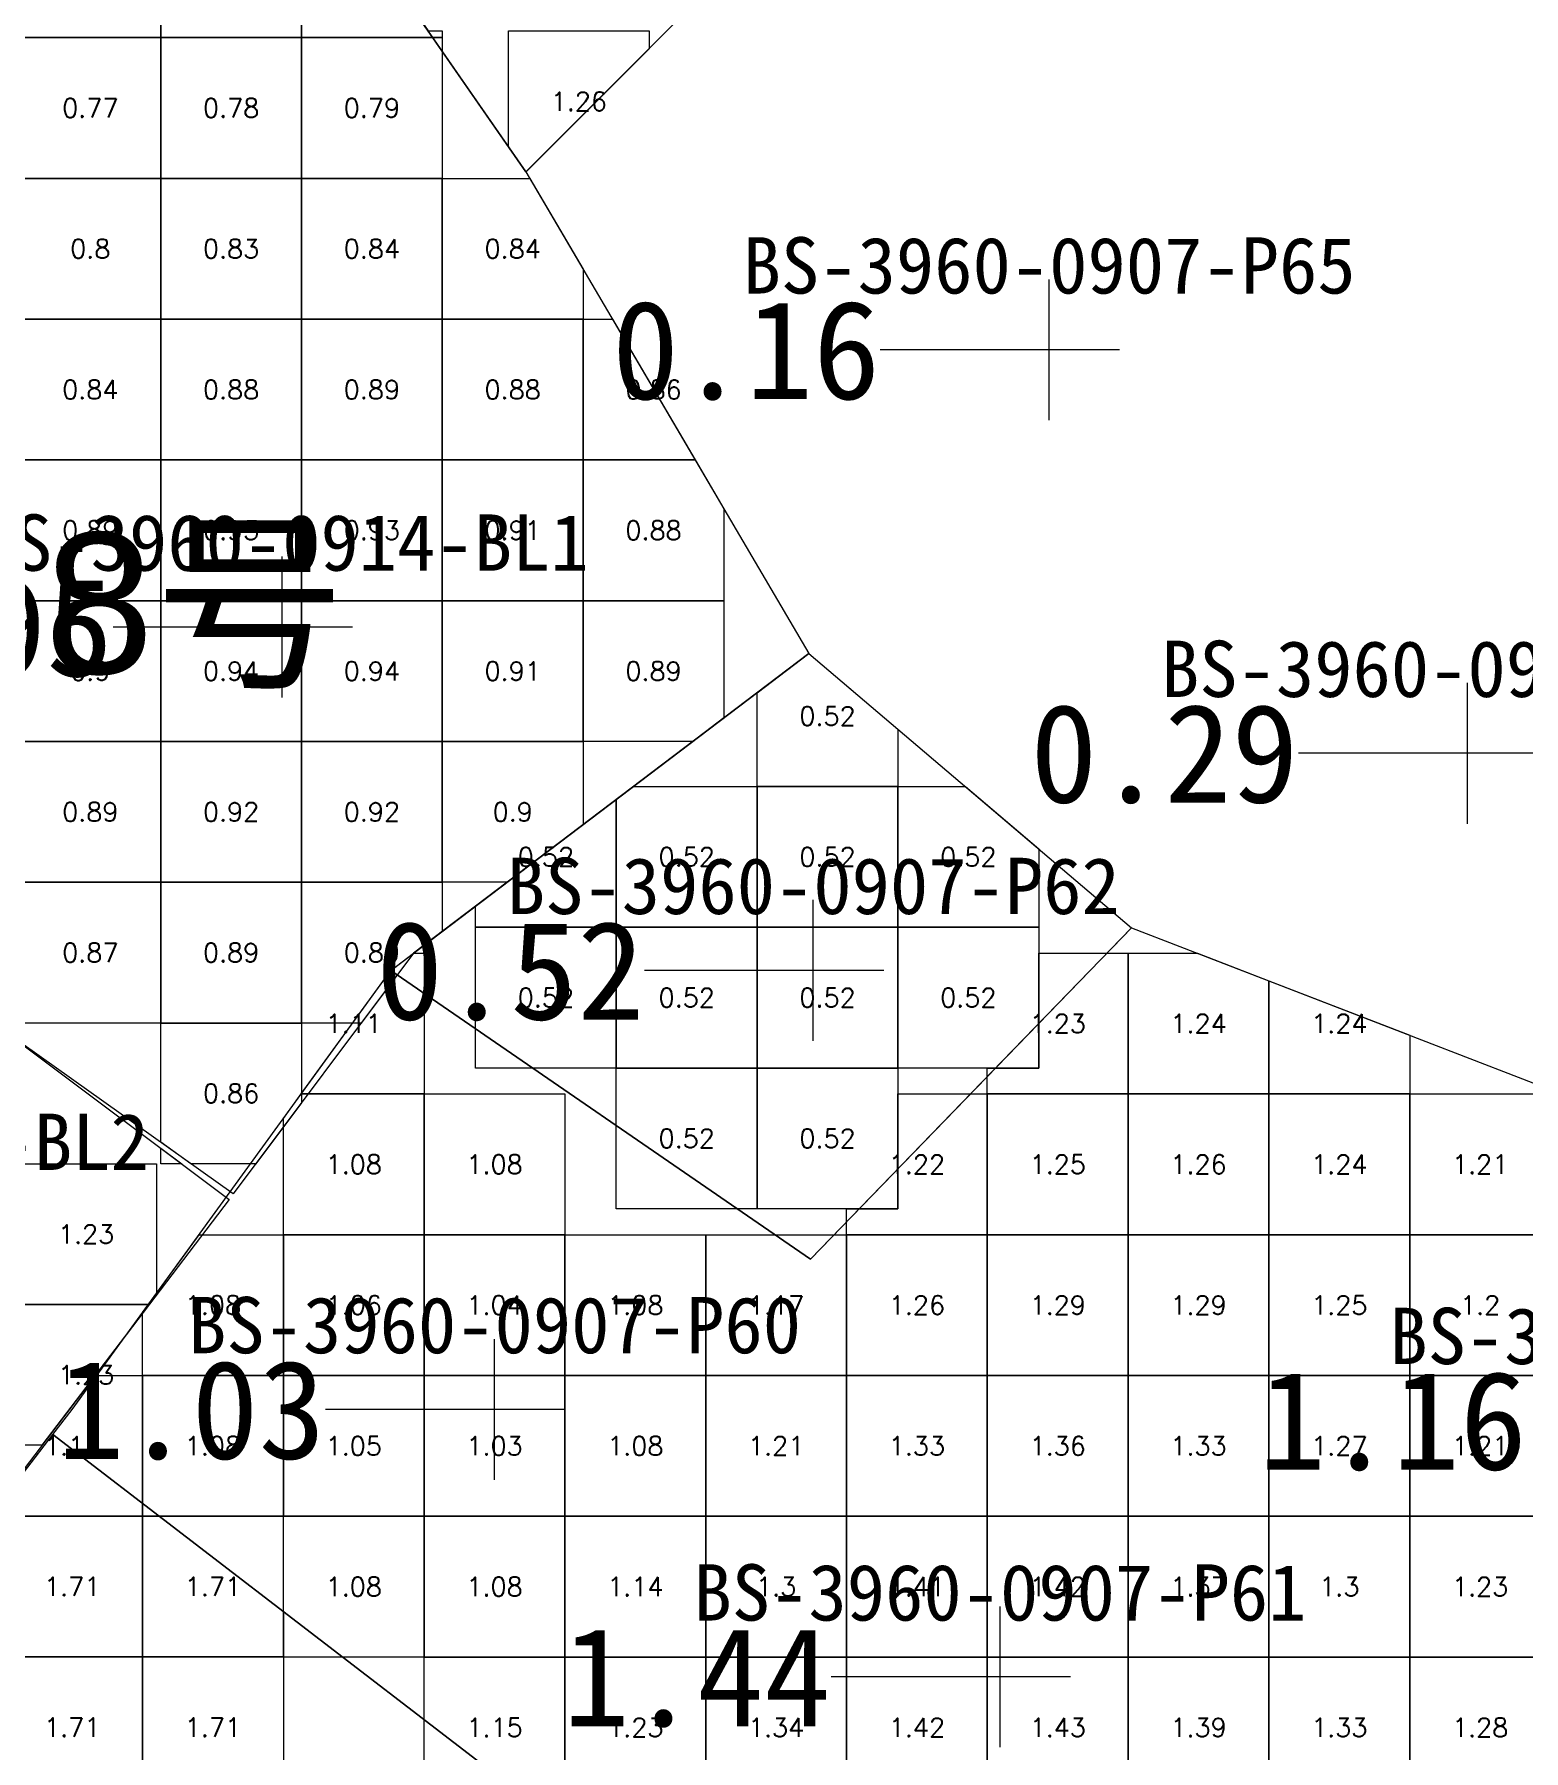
# Model space of a CAD drawing. Header units: inches. Extents: x 469941 to 470089, y 4349675 to 4349818.
# Drawn here: x 469992.94 to 470003.52, y 4349684.33 to 4349696.53 of the extents above; entities that cross this region are included whole.
import ezdxf
from ezdxf.enums import TextEntityAlignment as Align

# ---------------------------------------------------------------- set-up
doc = ezdxf.new("R2010")
doc.units = ezdxf.units.IN
doc.header["$MEASUREMENT"] = 0
for name, color, linetype, lineweight in [('0.500-1.000', 7, 'Continuous', 0), ('1.000-1.500', 7, 'Continuous', 0), ('1.500-3.000', 7, 'Continuous', 0), ('孔口文字', 7, 'Continuous', 0), ('点', 7, 'Continuous', 0), ('爆区方格网', 7, 'Continuous', 0), ('线条', 7, 'Continuous', 0), ('钻孔', 7, 'Continuous', 0)]:
    doc.layers.add(name, color=color, linetype=linetype, lineweight=lineweight)
doc.styles.add('3dmine_textStyle_1', font='txt.shx', dxfattribs={"height": 1, "bigfont": 'gbcbig.shx'})
doc.styles.add('3dmine_textStyle_2', font='arial.ttf', dxfattribs={"height": 1})
doc.styles.add('3dmine_textStyle_3', font='宋体.ttf', dxfattribs={"height": 1})

msp = doc.modelspace()

# ---------------------------------------------------------------- hatches: boundary and pattern name
at = {"layer": '钻孔', "linetype": 'Continuous', "lineweight": 0, "true_color": 0x808080, "extrusion": (0, 1, 0)}
for points in [[(-470001.15, 3949.842), (-470000.15, 3949.842), (-470000.15, 3960.842), (-470001.15, 3960.842)], [(-470004.121, 3949.911), (-470003.121, 3949.911), (-470003.121, 3960.911), (-470004.121, 3960.911)]]:
    msp.add_hatch(color=8, dxfattribs=at).paths.add_polyline_path(points, flags=0)
at = {"layer": '钻孔', "linetype": 'Continuous', "lineweight": 0, "true_color": 0x00ffff, "extrusion": (0, 1, 0)}
for points in [[(-469995.703, 3950.31), (-469994.703, 3950.31), (-469994.703, 3961.31), (-469995.703, 3961.31)], [(-469999.475, 3950.019), (-469998.475, 3950.019), (-469998.475, 3961.019), (-469999.475, 3961.019)]]:
    msp.add_hatch(color=4, dxfattribs=at).paths.add_polyline_path(points, flags=0)
at = {"layer": '钻孔', "linetype": 'Continuous', "lineweight": 0, "true_color": 0x0000ff, "extrusion": (0, 1, 0)}
for points in [[(-469997.211, 3949.945), (-469996.211, 3949.945), (-469996.211, 3960.945), (-469997.211, 3960.945)], [(-470000.801, 3949.75), (-469999.801, 3949.75), (-469999.801, 3960.75), (-470000.801, 3960.75)]]:
    msp.add_hatch(color=5, dxfattribs=at).paths.add_polyline_path(points, flags=0)

# ---------------------------------------------------------------- linework, layer by layer
at = {"layer": '0.500-1.000', "color": 4, "linetype": 'Continuous', "lineweight": 0, "true_color": 0x00ffff}
for points in [[(469994.537, 4349698.285), (469996.105, 4349696.024), (469996.434, 4349695.55), (469998.444, 4349692.129), (469995.636, 4349690), (469994.355, 4349688.29), (469992.746, 4349689.435), (469991.166, 4349690.618), (469990.982, 4349690.787), (469988.925, 4349692.666), (469988.318, 4349692.649), (469984.826, 4349692.549), (469983.548, 4349692.302), (469980.399, 4349691.693), (469977.749, 4349693.828), (469978.857, 4349694.777), (469980.081, 4349696.294), (469983.208, 4349696.778)], [(470000.735, 4349690.181), (469998.456, 4349687.827), (469995.475, 4349689.878), (469998.444, 4349692.129), (469998.444, 4349692.129), (470000.735, 4349690.181)]]:
    msp.add_lwpolyline(points, dxfattribs=at)
at = {"layer": '1.000-1.500', "color": 5, "linetype": 'Continuous', "lineweight": 0, "true_color": 0x0000ff}
for points in [[(470001.809, 4349702.758), (469999.1, 4349701.327), (469999.164, 4349700.794), (469999.434, 4349698.55), (469996.434, 4349695.55), (469994.537, 4349698.285), (469995.802, 4349699.717), (469994.708, 4349700.641), (469997.845, 4349701.403), (469996.581, 4349706.06), (469999.377, 4349706.689), (470003.809, 4349706.932), (470001.809, 4349702.758)], [(470004.854, 4349688.59), (470006.406, 4349686.676), (470008.661, 4349685.931), (470009.999, 4349685.489), (470009.102, 4349682.772), (470009.639, 4349679.506), (470007.294, 4349679.183), (470004.731, 4349679.257), (470004.305, 4349682.157), (470003.468, 4349682.986), (470003.201, 4349683.25), (470002.322, 4349684.12), (469999.898, 4349683.64), (469997.535, 4349683.059), (469997.074, 4349682.751), (469996.871, 4349683.663), (469993.075, 4349686.58), (469993.211, 4349686.758), (469995.475, 4349689.878), (469998.456, 4349687.827), (469999.817, 4349689.233), (470000.671, 4349690.114), (470000.735, 4349690.181), (470004.854, 4349688.59)]]:
    msp.add_lwpolyline(points, dxfattribs=at)
at = {"layer": '1.000-1.500', "color": 1, "linetype": 'Continuous', "lineweight": 0, "true_color": 0xff0000}
msp.add_lwpolyline([(469994.326, 4349688.251), (469990.711, 4349683.503), (469988.736, 4349687.572), (469988.62, 4349687.576), (469991.252, 4349690.554), (469994.326, 4349688.251)], dxfattribs=at)
at = {"layer": '1.500-3.000', "color": 5, "linetype": 'Continuous', "lineweight": 0, "true_color": 0x0000ff}
msp.add_lwpolyline([(469996.871, 4349683.663), (469997.074, 4349682.751), (469993.71, 4349680.504), (469990.71, 4349683.504), (469993.075, 4349686.58), (469996.871, 4349683.663)], dxfattribs=at)
at = {"layer": '点', "color": 138, "linetype": 'Continuous', "lineweight": 0, "true_color": 0x004c4c}
for points, elevation in [([(470000.15, 4349693.786), (470000.15, 4349694.786)], 3960.842), ([(470000.65, 4349694.286), (469999.65, 4349694.286)], 3960.842), ([(469994.703, 4349691.817), (469994.703, 4349692.817)], 3961.31), ([(469995.203, 4349692.317), (469994.203, 4349692.317)], 3961.31), ([(470003.121, 4349690.92), (470003.121, 4349691.92)], 3960.911), ([(470003.621, 4349691.42), (470002.621, 4349691.42)], 3960.911), ([(469998.475, 4349689.378), (469998.475, 4349690.378)], 3961.019), ([(469998.975, 4349689.878), (469997.975, 4349689.878)], 3961.019), ([(469996.211, 4349686.258), (469996.211, 4349687.258)], 3960.945), ([(469996.711, 4349686.758), (469995.711, 4349686.758)], 3960.945), ([(469999.801, 4349684.359), (469999.801, 4349685.359)], 3960.75), ([(470000.301, 4349684.859), (469999.301, 4349684.859)], 3960.75)]:
    msp.add_lwpolyline(points, dxfattribs=dict(at, elevation=elevation))
at = {"layer": '爆区方格网', "color": 4, "linetype": 'Continuous', "lineweight": 0, "true_color": 0x00ffff}
for points, elevation in [([(469993.84, 4349696.504), (469992.84, 4349696.504), (469992.84, 4349697.504), (469993.84, 4349697.504), (469993.84, 4349696.504)], 3961.31), ([(469994.84, 4349696.504), (469993.84, 4349696.504), (469993.84, 4349697.504), (469994.84, 4349697.504), (469994.84, 4349696.504)], 3961.31), ([(469995.31, 4349697.171), (469995.31, 4349697.171), (469995.74, 4349696.551), (469995.84, 4349696.551), (469995.84, 4349696.504), (469994.84, 4349696.504), (469994.84, 4349697.504), (469995.31, 4349697.504), (469995.31, 4349697.171)], 3961.31), ([(469993.84, 4349695.504), (469992.84, 4349695.504), (469992.84, 4349696.504), (469993.84, 4349696.504), (469993.84, 4349695.504)], 3961.31), ([(469994.84, 4349695.504), (469993.84, 4349695.504), (469993.84, 4349696.504), (469994.84, 4349696.504), (469994.84, 4349695.504)], 3961.31), ([(469995.84, 4349695.504), (469994.84, 4349695.504), (469994.84, 4349696.504), (469995.84, 4349696.504), (469995.84, 4349695.504)], 3961.31), ([(469993.84, 4349694.504), (469992.84, 4349694.504), (469992.84, 4349695.504), (469993.84, 4349695.504), (469993.84, 4349694.504)], 3961.31), ([(469994.84, 4349694.504), (469993.84, 4349694.504), (469993.84, 4349695.504), (469994.84, 4349695.504), (469994.84, 4349694.504)], 3961.31), ([(469995.84, 4349694.504), (469994.84, 4349694.504), (469994.84, 4349695.504), (469995.84, 4349695.504), (469995.84, 4349694.504)], 3961.31), ([(469996.84, 4349694.859), (469996.84, 4349694.504), (469995.84, 4349694.504), (469995.84, 4349695.504), (469996.461, 4349695.504), (469996.84, 4349694.859)], 3961.31), ([(469993.84, 4349693.504), (469992.84, 4349693.504), (469992.84, 4349694.504), (469993.84, 4349694.504), (469993.84, 4349693.504)], 3961.31), ([(469994.84, 4349693.504), (469993.84, 4349693.504), (469993.84, 4349694.504), (469994.84, 4349694.504), (469994.84, 4349693.504)], 3961.31), ([(469995.84, 4349693.504), (469994.84, 4349693.504), (469994.84, 4349694.504), (469995.84, 4349694.504), (469995.84, 4349693.504)], 3961.31), ([(469996.84, 4349693.504), (469995.84, 4349693.504), (469995.84, 4349694.504), (469996.84, 4349694.504), (469996.84, 4349693.504)], 3961.31), ([(469997.636, 4349693.504), (469996.84, 4349693.504), (469996.84, 4349694.504), (469997.048, 4349694.504), (469997.636, 4349693.504)], 3961.31), ([(469993.84, 4349692.504), (469992.84, 4349692.504), (469992.84, 4349693.504), (469993.84, 4349693.504), (469993.84, 4349692.504)], 3961.31), ([(469994.84, 4349692.504), (469993.84, 4349692.504), (469993.84, 4349693.504), (469994.84, 4349693.504), (469994.84, 4349692.504)], 3961.31), ([(469995.84, 4349692.504), (469994.84, 4349692.504), (469994.84, 4349693.504), (469995.84, 4349693.504), (469995.84, 4349692.504)], 3961.31), ([(469996.84, 4349692.504), (469995.84, 4349692.504), (469995.84, 4349693.504), (469996.84, 4349693.504), (469996.84, 4349692.504)], 3961.31), ([(469997.84, 4349693.157), (469997.84, 4349692.504), (469996.84, 4349692.504), (469996.84, 4349693.504), (469997.636, 4349693.504), (469997.84, 4349693.157)], 3961.31), ([(469993.84, 4349691.504), (469992.84, 4349691.504), (469992.84, 4349692.504), (469993.84, 4349692.504), (469993.84, 4349691.504)], 3961.31), ([(469994.84, 4349691.504), (469993.84, 4349691.504), (469993.84, 4349692.504), (469994.84, 4349692.504), (469994.84, 4349691.504)], 3961.31), ([(469995.84, 4349691.504), (469994.84, 4349691.504), (469994.84, 4349692.504), (469995.84, 4349692.504), (469995.84, 4349691.504)], 3961.31), ([(469996.84, 4349691.504), (469995.84, 4349691.504), (469995.84, 4349692.504), (469996.84, 4349692.504), (469996.84, 4349691.504)], 3961.31), ([(469997.84, 4349691.671), (469997.619, 4349691.504), (469996.84, 4349691.504), (469996.84, 4349692.504), (469997.84, 4349692.504), (469997.84, 4349691.671)], 3961.31), ([(469999.076, 4349691.592), (469999.076, 4349691.184), (469998.076, 4349691.184), (469998.076, 4349691.85), (469998.444, 4349692.129), (469998.444, 4349692.129), (469999.076, 4349691.592)], 3961.019), ([(469993.84, 4349690.504), (469992.84, 4349690.504), (469992.84, 4349691.504), (469993.84, 4349691.504), (469993.84, 4349690.504)], 3961.31), ([(469994.84, 4349690.504), (469993.84, 4349690.504), (469993.84, 4349691.504), (469994.84, 4349691.504), (469994.84, 4349690.504)], 3961.31), ([(469995.84, 4349690.504), (469994.84, 4349690.504), (469994.84, 4349691.504), (469995.84, 4349691.504), (469995.84, 4349690.504)], 3961.31), ([(469996.84, 4349690.913), (469996.301, 4349690.504), (469995.84, 4349690.504), (469995.84, 4349691.504), (469996.84, 4349691.504), (469996.84, 4349690.913)], 3961.31), ([(469998.076, 4349690.184), (469997.076, 4349690.184), (469997.076, 4349691.092), (469997.197, 4349691.184), (469998.076, 4349691.184), (469998.076, 4349690.184)], 3961.019), ([(469999.076, 4349690.184), (469998.076, 4349690.184), (469998.076, 4349691.184), (469999.076, 4349691.184), (469999.076, 4349690.184)], 3961.019), ([(470000.076, 4349690.741), (470000.076, 4349690.184), (469999.076, 4349690.184), (469999.076, 4349691.184), (469999.556, 4349691.184), (470000.076, 4349690.741)], 3961.019), ([(469997.076, 4349690.184), (469996.076, 4349690.184), (469996.076, 4349690.333), (469997.076, 4349691.092), (469997.076, 4349690.184)], 3961.019), ([(469993.84, 4349689.504), (469992.84, 4349689.504), (469992.84, 4349690.504), (469993.84, 4349690.504), (469993.84, 4349689.504)], 3961.31), ([(469994.84, 4349689.504), (469993.84, 4349689.504), (469993.84, 4349690.504), (469994.84, 4349690.504), (469994.84, 4349689.504)], 3961.31), ([(469995.84, 4349690.154), (469995.636, 4349690), (469995.264, 4349689.504), (469994.84, 4349689.504), (469994.84, 4349690.504), (469995.84, 4349690.504), (469995.84, 4349690.154)], 3961.31), ([(469997.076, 4349689.184), (469996.076, 4349689.184), (469996.076, 4349690.184), (469997.076, 4349690.184), (469997.076, 4349689.184)], 3961.019), ([(469998.076, 4349689.184), (469997.076, 4349689.184), (469997.076, 4349690.184), (469998.076, 4349690.184), (469998.076, 4349689.184)], 3961.019), ([(469999.076, 4349689.184), (469998.076, 4349689.184), (469998.076, 4349690.184), (469999.076, 4349690.184), (469999.076, 4349689.184)], 3961.019), ([(470000.076, 4349689.184), (469999.076, 4349689.184), (469999.076, 4349690.184), (470000.076, 4349690.184), (470000.076, 4349689.184)], 3961.019), ([(469994.84, 4349688.937), (469994.515, 4349688.504), (469994.055, 4349688.504), (469993.84, 4349688.657), (469993.84, 4349689.504), (469994.84, 4349689.504), (469994.84, 4349688.937)], 3961.31), ([(469998.076, 4349688.184), (469997.076, 4349688.184), (469997.076, 4349689.184), (469998.076, 4349689.184), (469998.076, 4349688.184)], 3961.019), ([(469999.076, 4349688.184), (469998.076, 4349688.184), (469998.076, 4349689.184), (469999.076, 4349689.184), (469999.076, 4349688.184)], 3961.019), ([(469993.989, 4349688.504), (469993.84, 4349688.504), (469993.84, 4349688.616), (469993.989, 4349688.504)], 3961.31)]:
    msp.add_lwpolyline(points, dxfattribs=dict(at, elevation=elevation))
at = {"layer": '爆区方格网', "color": 5, "linetype": 'Continuous', "lineweight": 0, "true_color": 0x0000ff}
for points, elevation in [([(469997.31, 4349696.425), (469996.435, 4349695.551), (469996.433, 4349695.551), (469996.31, 4349695.729), (469996.31, 4349696.551), (469997.31, 4349696.551), (469997.31, 4349696.425)], 3961.237), ([(469995.711, 4349689), (469994.838, 4349689), (469995.475, 4349689.878), (469995.636, 4349690), (469995.711, 4349690), (469995.711, 4349689)], 3960.875), ([(470000.711, 4349689), (469999.711, 4349689), (469999.711, 4349689.184), (470000.076, 4349689.184), (470000.076, 4349690), (470000.711, 4349690), (470000.711, 4349689)], 3960.875), ([(470001.711, 4349689.804), (470001.711, 4349689), (470000.711, 4349689), (470000.711, 4349690), (470001.203, 4349690), (470001.711, 4349689.804)], 3960.875), ([(470002.711, 4349689.418), (470002.711, 4349689), (470001.711, 4349689), (470001.711, 4349689.804), (470002.711, 4349689.418)], 3960.875), ([(469995.711, 4349688), (469994.711, 4349688), (469994.711, 4349688.825), (469994.838, 4349689), (469995.711, 4349689), (469995.711, 4349688)], 3960.875), ([(469996.711, 4349688), (469995.711, 4349688), (469995.711, 4349689), (469996.711, 4349689), (469996.711, 4349688)], 3960.875), ([(469999.711, 4349688), (469998.711, 4349688), (469998.711, 4349688.184), (469999.076, 4349688.184), (469999.076, 4349689), (469999.711, 4349689), (469999.711, 4349688)], 3960.875), ([(470000.711, 4349688), (469999.711, 4349688), (469999.711, 4349689), (470000.711, 4349689), (470000.711, 4349688)], 3960.875), ([(470001.711, 4349688), (470000.711, 4349688), (470000.711, 4349689), (470001.711, 4349689), (470001.711, 4349688)], 3960.875), ([(470002.711, 4349688), (470001.711, 4349688), (470001.711, 4349689), (470002.711, 4349689), (470002.711, 4349688)], 3960.875), ([(470003.711, 4349688), (470002.711, 4349688), (470002.711, 4349689), (470003.711, 4349689), (470003.711, 4349688)], 3960.875), ([(469994.711, 4349687), (469993.711, 4349687), (469993.711, 4349687.447), (469994.112, 4349688), (469994.711, 4349688), (469994.711, 4349687)], 3960.875), ([(469995.711, 4349687), (469994.711, 4349687), (469994.711, 4349688), (469995.711, 4349688), (469995.711, 4349687)], 3960.875), ([(469996.711, 4349687), (469995.711, 4349687), (469995.711, 4349688), (469996.711, 4349688), (469996.711, 4349687)], 3960.875), ([(469997.711, 4349687), (469996.711, 4349687), (469996.711, 4349688), (469997.711, 4349688), (469997.711, 4349687)], 3960.875), ([(469998.711, 4349687), (469997.711, 4349687), (469997.711, 4349688), (469998.711, 4349688), (469998.711, 4349687)], 3960.875), ([(469999.711, 4349687), (469998.711, 4349687), (469998.711, 4349688), (469999.711, 4349688), (469999.711, 4349687)], 3960.875), ([(470000.711, 4349687), (469999.711, 4349687), (469999.711, 4349688), (470000.711, 4349688), (470000.711, 4349687)], 3960.875), ([(470001.711, 4349687), (470000.711, 4349687), (470000.711, 4349688), (470001.711, 4349688), (470001.711, 4349687)], 3960.875), ([(470002.711, 4349687), (470001.711, 4349687), (470001.711, 4349688), (470002.711, 4349688), (470002.711, 4349687)], 3960.875), ([(470003.711, 4349687), (470002.711, 4349687), (470002.711, 4349688), (470003.711, 4349688), (470003.711, 4349687)], 3960.875), ([(469993.711, 4349686), (469992.711, 4349686), (469992.711, 4349686.107), (469993.075, 4349686.58), (469993.211, 4349686.758), (469993.387, 4349687), (469993.711, 4349687), (469993.711, 4349686)], 3960.875), ([(469994.711, 4349686), (469993.711, 4349686), (469993.711, 4349687), (469994.711, 4349687), (469994.711, 4349686)], 3960.875), ([(469995.711, 4349686), (469994.711, 4349686), (469994.711, 4349687), (469995.711, 4349687), (469995.711, 4349686)], 3960.875), ([(469996.711, 4349686), (469995.711, 4349686), (469995.711, 4349687), (469996.711, 4349687), (469996.711, 4349686)], 3960.875), ([(469997.711, 4349686), (469996.711, 4349686), (469996.711, 4349687), (469997.711, 4349687), (469997.711, 4349686)], 3960.875), ([(469998.711, 4349686), (469997.711, 4349686), (469997.711, 4349687), (469998.711, 4349687), (469998.711, 4349686)], 3960.875), ([(469999.711, 4349686), (469998.711, 4349686), (469998.711, 4349687), (469999.711, 4349687), (469999.711, 4349686)], 3960.875), ([(470000.711, 4349686), (469999.711, 4349686), (469999.711, 4349687), (470000.711, 4349687), (470000.711, 4349686)], 3960.875), ([(470001.711, 4349686), (470000.711, 4349686), (470000.711, 4349687), (470001.711, 4349687), (470001.711, 4349686)], 3960.875), ([(470002.711, 4349686), (470001.711, 4349686), (470001.711, 4349687), (470002.711, 4349687), (470002.711, 4349686)], 3960.875), ([(470003.711, 4349686), (470002.711, 4349686), (470002.711, 4349687), (470003.711, 4349687), (470003.711, 4349686)], 3960.875), ([(469993.711, 4349685.001), (469992.711, 4349685.001), (469992.711, 4349686), (469993.711, 4349686), (469993.711, 4349685.001)], 3960.758), ([(469994.711, 4349685.323), (469994.711, 4349685.001), (469993.711, 4349685.001), (469993.711, 4349686), (469993.83, 4349686), (469994.711, 4349685.323)], 3960.758), ([(469994.711, 4349686), (469993.83, 4349686), (469993.829, 4349686.001), (469994.711, 4349686.001), (469994.711, 4349686)], 3960.758), ([(469995.711, 4349685), (469994.711, 4349685), (469994.711, 4349686), (469995.711, 4349686), (469995.711, 4349685)], 3960.875), ([(469996.711, 4349685), (469995.711, 4349685), (469995.711, 4349686), (469996.711, 4349686), (469996.711, 4349685)], 3960.875), ([(469997.711, 4349685), (469996.711, 4349685), (469996.711, 4349686), (469997.711, 4349686), (469997.711, 4349685)], 3960.875), ([(469998.711, 4349685), (469997.711, 4349685), (469997.711, 4349686), (469998.711, 4349686), (469998.711, 4349685)], 3960.875), ([(469999.711, 4349685), (469998.711, 4349685), (469998.711, 4349686), (469999.711, 4349686), (469999.711, 4349685)], 3960.875), ([(470000.711, 4349685), (469999.711, 4349685), (469999.711, 4349686), (470000.711, 4349686), (470000.711, 4349685)], 3960.875), ([(470001.711, 4349685), (470000.711, 4349685), (470000.711, 4349686), (470001.711, 4349686), (470001.711, 4349685)], 3960.875), ([(470002.711, 4349685), (470001.711, 4349685), (470001.711, 4349686), (470002.711, 4349686), (470002.711, 4349685)], 3960.875), ([(470003.711, 4349685), (470002.711, 4349685), (470002.711, 4349686), (470003.711, 4349686), (470003.711, 4349685)], 3960.875), ([(469993.711, 4349684.001), (469992.711, 4349684.001), (469992.711, 4349685.001), (469993.711, 4349685.001), (469993.711, 4349684.001)], 3960.758), ([(469994.711, 4349685), (469994.711, 4349684.001), (469993.711, 4349684.001), (469993.711, 4349685.001), (469994.711, 4349685.001), (469994.711, 4349685)], 3960.758), ([(469996.711, 4349684), (469995.711, 4349684), (469995.711, 4349685), (469996.711, 4349685), (469996.711, 4349684)], 3960.875), ([(469997.711, 4349684), (469996.711, 4349684), (469996.711, 4349685), (469997.711, 4349685), (469997.711, 4349684)], 3960.875), ([(469998.711, 4349684), (469997.711, 4349684), (469997.711, 4349685), (469998.711, 4349685), (469998.711, 4349684)], 3960.875), ([(469999.711, 4349684), (469998.711, 4349684), (469998.711, 4349685), (469999.711, 4349685), (469999.711, 4349684)], 3960.875), ([(470000.711, 4349684), (469999.711, 4349684), (469999.711, 4349685), (470000.711, 4349685), (470000.711, 4349684)], 3960.875), ([(470001.711, 4349684), (470000.711, 4349684), (470000.711, 4349685), (470001.711, 4349685), (470001.711, 4349684)], 3960.875), ([(470002.711, 4349684), (470001.711, 4349684), (470001.711, 4349685), (470002.711, 4349685), (470002.711, 4349684)], 3960.875), ([(470003.711, 4349684), (470002.711, 4349684), (470002.711, 4349685), (470003.711, 4349685), (470003.711, 4349684)], 3960.875)]:
    msp.add_lwpolyline(points, dxfattribs=dict(at, elevation=elevation))
at = {"layer": '爆区方格网', "color": 1, "linetype": 'Continuous', "lineweight": 0, "true_color": 0xff0000, "elevation": 3961.369}
for points in [[(469993.81, 4349687.573), (469993.757, 4349687.504), (469992.81, 4349687.504), (469992.81, 4349688.504), (469993.81, 4349688.504), (469993.81, 4349687.573)], [(469992.996, 4349686.504), (469992.81, 4349686.504), (469992.81, 4349687.504), (469993.757, 4349687.504), (469992.996, 4349686.504)]]:
    msp.add_lwpolyline(points, dxfattribs=at)
at = {"layer": '线条', "color": 138, "linetype": 'Continuous', "lineweight": 0, "true_color": 0x004c4c}
for points, elevation in [([(470000.15, 4349694.286), (470000.15, 4349694.286), (470000.15, 4349694.286)], 3960.842), ([(469994.703, 4349692.317), (469994.703, 4349692.317), (469994.703, 4349692.317)], 3961.31), ([(470003.121, 4349691.42), (470003.121, 4349691.42), (470003.121, 4349691.42)], 3960.911), ([(469998.475, 4349689.878), (469998.475, 4349689.878), (469998.475, 4349689.878)], 3961.019), ([(469996.211, 4349686.758), (469996.211, 4349686.758), (469996.211, 4349686.758)], 3960.945), ([(469999.801, 4349684.859), (469999.801, 4349684.859), (469999.801, 4349684.859)], 3960.75)]:
    msp.add_lwpolyline(points, dxfattribs=dict(at, elevation=elevation))
at = {"layer": '钻孔', "color": 8, "linetype": 'Continuous', "lineweight": 0, "true_color": 0x808080}
for points, elevation in [([(470000.15, 4349694.286), (469998.95, 4349694.286)], 3960.842), ([(470000.15, 4349694.286), (469998.95, 4349694.286)], 3949.842), ([(470003.121, 4349691.42), (470001.921, 4349691.42)], 3960.911), ([(470003.121, 4349691.42), (470001.921, 4349691.42)], 3949.911)]:
    msp.add_lwpolyline(points, dxfattribs=dict(at, elevation=elevation))
at = {"layer": '钻孔', "color": 4, "linetype": 'Continuous', "lineweight": 0, "true_color": 0x00ffff}
for points, elevation in [([(469994.703, 4349692.317), (469993.503, 4349692.317)], 3961.31), ([(469994.703, 4349692.317), (469993.503, 4349692.317)], 3950.31), ([(469998.475, 4349689.878), (469997.275, 4349689.878)], 3961.019), ([(469998.475, 4349689.878), (469997.275, 4349689.878)], 3950.019)]:
    msp.add_lwpolyline(points, dxfattribs=dict(at, elevation=elevation))
at = {"layer": '钻孔', "color": 5, "linetype": 'Continuous', "lineweight": 0, "true_color": 0x0000ff}
for points, elevation in [([(469996.211, 4349686.758), (469995.011, 4349686.758)], 3960.945), ([(469996.211, 4349686.758), (469995.011, 4349686.758)], 3949.945), ([(469999.801, 4349684.859), (469998.601, 4349684.859)], 3960.75), ([(469999.801, 4349684.859), (469998.601, 4349684.859)], 3949.75)]:
    msp.add_lwpolyline(points, dxfattribs=dict(at, elevation=elevation))

# ---------------------------------------------------------------- texts
at = {"color": 4, "linetype": 'Continuous', "lineweight": 0, "true_color": 0x00ffff, "style": '3dmine_textStyle_1'}
for s, p in [('0.77', (469993.34, 4349696.004, 3961.31)), ('0.78', (469994.34, 4349696.004, 3961.31)), ('0.79', (469995.34, 4349696.004, 3961.31)), ('0.8', (469993.34, 4349695.004, 3961.31)), ('0.83', (469994.34, 4349695.004, 3961.31)), ('0.84', (469995.34, 4349695.004, 3961.31)), ('0.84', (469996.34, 4349695.004, 3961.31)), ('0.84', (469993.34, 4349694.004, 3961.31)), ('0.88', (469994.34, 4349694.004, 3961.31)), ('0.89', (469995.34, 4349694.004, 3961.31)), ('0.88', (469996.34, 4349694.004, 3961.31)), ('0.86', (469997.34, 4349694.004, 3961.31)), ('0.89', (469993.34, 4349693.004, 3961.31)), ('0.93', (469994.34, 4349693.004, 3961.31)), ('0.93', (469995.34, 4349693.004, 3961.31)), ('0.91', (469996.34, 4349693.004, 3961.31)), ('0.88', (469997.34, 4349693.004, 3961.31)), ('0.9', (469993.34, 4349692.004, 3961.31)), ('0.94', (469994.34, 4349692.004, 3961.31)), ('0.94', (469995.34, 4349692.004, 3961.31)), ('0.91', (469996.34, 4349692.004, 3961.31)), ('0.89', (469997.34, 4349692.004, 3961.31)), ('0.52', (469998.576, 4349691.684, 3961.019)), ('0.89', (469993.34, 4349691.004, 3961.31)), ('0.92', (469994.34, 4349691.004, 3961.31)), ('0.92', (469995.34, 4349691.004, 3961.31)), ('0.9', (469996.34, 4349691.004, 3961.31)), ('0.52', (469996.576, 4349690.684, 3961.019)), ('0.52', (469997.576, 4349690.684, 3961.019)), ('0.52', (469998.576, 4349690.684, 3961.019)), ('0.52', (469999.576, 4349690.684, 3961.019)), ('0.87', (469993.34, 4349690.004, 3961.31)), ('0.89', (469994.34, 4349690.004, 3961.31)), ('0.89', (469995.34, 4349690.004, 3961.31)), ('0.52', (469996.576, 4349689.684, 3961.019)), ('0.52', (469997.576, 4349689.684, 3961.019)), ('0.52', (469998.576, 4349689.684, 3961.019)), ('0.52', (469999.576, 4349689.684, 3961.019)), ('0.86', (469994.34, 4349689.004, 3961.31)), ('0.52', (469997.576, 4349688.684, 3961.019)), ('0.52', (469998.576, 4349688.684, 3961.019))]:
    msp.add_text(s, height=0.1333, dxfattribs=at).set_placement(p, align=Align.MIDDLE_CENTER)
at = {"color": 5, "linetype": 'Continuous', "lineweight": 0, "true_color": 0x0000ff, "style": '3dmine_textStyle_1'}
for s, p in [('1.26', (469996.81, 4349696.051, 3961.237)), ('1.11', (469995.211, 4349689.5, 3960.875)), ('1.23', (470000.211, 4349689.5, 3960.875)), ('1.24', (470001.211, 4349689.5, 3960.875)), ('1.24', (470002.211, 4349689.5, 3960.875)), ('1.08', (469995.211, 4349688.5, 3960.875)), ('1.08', (469996.211, 4349688.5, 3960.875)), ('1.22', (469999.211, 4349688.5, 3960.875)), ('1.25', (470000.211, 4349688.5, 3960.875)), ('1.26', (470001.211, 4349688.5, 3960.875)), ('1.24', (470002.211, 4349688.5, 3960.875)), ('1.21', (470003.211, 4349688.5, 3960.875)), ('1.08', (469994.211, 4349687.5, 3960.875)), ('1.06', (469995.211, 4349687.5, 3960.875)), ('1.04', (469996.211, 4349687.5, 3960.875)), ('1.08', (469997.211, 4349687.5, 3960.875)), ('1.17', (469998.211, 4349687.5, 3960.875)), ('1.26', (469999.211, 4349687.5, 3960.875)), ('1.29', (470000.211, 4349687.5, 3960.875)), ('1.29', (470001.211, 4349687.5, 3960.875)), ('1.25', (470002.211, 4349687.5, 3960.875)), ('1.2', (470003.211, 4349687.5, 3960.875)), ('1.11', (469993.211, 4349686.5, 3960.875)), ('1.08', (469994.211, 4349686.5, 3960.875)), ('1.05', (469995.211, 4349686.5, 3960.875)), ('1.03', (469996.211, 4349686.5, 3960.875)), ('1.08', (469997.211, 4349686.5, 3960.875)), ('1.21', (469998.211, 4349686.5, 3960.875)), ('1.33', (469999.211, 4349686.5, 3960.875)), ('1.36', (470000.211, 4349686.5, 3960.875)), ('1.33', (470001.211, 4349686.5, 3960.875)), ('1.27', (470002.211, 4349686.5, 3960.875)), ('1.21', (470003.211, 4349686.5, 3960.875)), ('1.71', (469993.211, 4349685.501, 3960.758)), ('1.71', (469994.211, 4349685.501, 3960.758)), ('1.08', (469995.211, 4349685.5, 3960.875)), ('1.08', (469996.211, 4349685.5, 3960.875)), ('1.14', (469997.211, 4349685.5, 3960.875)), ('1.3', (469998.211, 4349685.5, 3960.875)), ('1.41', (469999.211, 4349685.5, 3960.875)), ('1.42', (470000.211, 4349685.5, 3960.875)), ('1.37', (470001.211, 4349685.5, 3960.875)), ('1.3', (470002.211, 4349685.5, 3960.875)), ('1.23', (470003.211, 4349685.5, 3960.875)), ('1.71', (469993.211, 4349684.501, 3960.758)), ('1.71', (469994.211, 4349684.501, 3960.758)), ('1.15', (469996.211, 4349684.5, 3960.875)), ('1.23', (469997.211, 4349684.5, 3960.875)), ('1.34', (469998.211, 4349684.5, 3960.875)), ('1.42', (469999.211, 4349684.5, 3960.875)), ('1.43', (470000.211, 4349684.5, 3960.875)), ('1.39', (470001.211, 4349684.5, 3960.875)), ('1.33', (470002.211, 4349684.5, 3960.875)), ('1.28', (470003.211, 4349684.5, 3960.875))]:
    msp.add_text(s, height=0.1333, dxfattribs=at).set_placement(p, align=Align.MIDDLE_CENTER)
at = {"color": 7, "linetype": 'Continuous', "lineweight": 0, "style": '3dmine_textStyle_2'}
msp.add_text('8号', height=1, dxfattribs=at).set_placement((469993.014, 4349691.986, 1980.974))
at = {"color": 1, "linetype": 'Continuous', "lineweight": 0, "true_color": 0xff0000, "style": '3dmine_textStyle_1'}
for p in [(469993.31, 4349688.004, 3961.369), (469993.31, 4349687.004, 3961.369)]:
    msp.add_text('1.23', height=0.1333, dxfattribs=at).set_placement(p, align=Align.MIDDLE_CENTER)
at = {"layer": '孔口文字', "color": 138, "linetype": 'Continuous', "lineweight": 0, "true_color": 0x004c4c, "style": '3dmine_textStyle_3'}
for s, p in [('BS-3960-0907-P65', (470000.15, 4349694.686, 3960.842)), ('BS-3960-0914-BL1', (469994.703, 4349692.717, 3961.31)), ('BS-3960-0907-P64', (470003.121, 4349691.82, 3960.911)), ('BS-3960-0907-P62', (469998.475, 4349690.278, 3961.019)), ('BS-3960-0914-BL2', (469991.579, 4349688.46, 3961.369)), ('BS-3960-0907-P60', (469996.211, 4349687.158, 3960.945)), ('BS-3960-0907-P63', (470004.743, 4349687.081, 3960.875)), ('BS-3960-0907-P61', (469999.801, 4349685.259, 3960.75))]:
    msp.add_text(s, height=0.4, dxfattribs=at).set_placement(p, align=Align.CENTER)
at = {"layer": '钻孔', "color": 8, "linetype": 'Continuous', "lineweight": 0, "true_color": 0x808080, "style": '3dmine_textStyle_3'}
for s, p in [('0.16', (469998.95, 4349694.286, 3960.842)), ('0.29', (470001.921, 4349691.42, 3960.911))]:
    msp.add_text(s, height=0.7, dxfattribs=at).set_placement(p, align=Align.MIDDLE_RIGHT)
at = {"layer": '钻孔', "color": 4, "linetype": 'Continuous', "lineweight": 0, "true_color": 0x00ffff, "style": '3dmine_textStyle_3'}
for s, p in [('0.95', (469993.503, 4349692.317, 3961.31)), ('0.52', (469997.275, 4349689.878, 3961.019))]:
    msp.add_text(s, height=0.7, dxfattribs=at).set_placement(p, align=Align.MIDDLE_RIGHT)
at = {"layer": '钻孔', "color": 5, "linetype": 'Continuous', "lineweight": 0, "true_color": 0x0000ff, "style": '3dmine_textStyle_3'}
for s, p in [('1.03', (469995.011, 4349686.758, 3960.945)), ('1.16', (470003.543, 4349686.681, 3960.875)), ('1.44', (469998.601, 4349684.859, 3960.75))]:
    msp.add_text(s, height=0.7, dxfattribs=at).set_placement(p, align=Align.MIDDLE_RIGHT)

doc.saveas('drawing.dxf')
